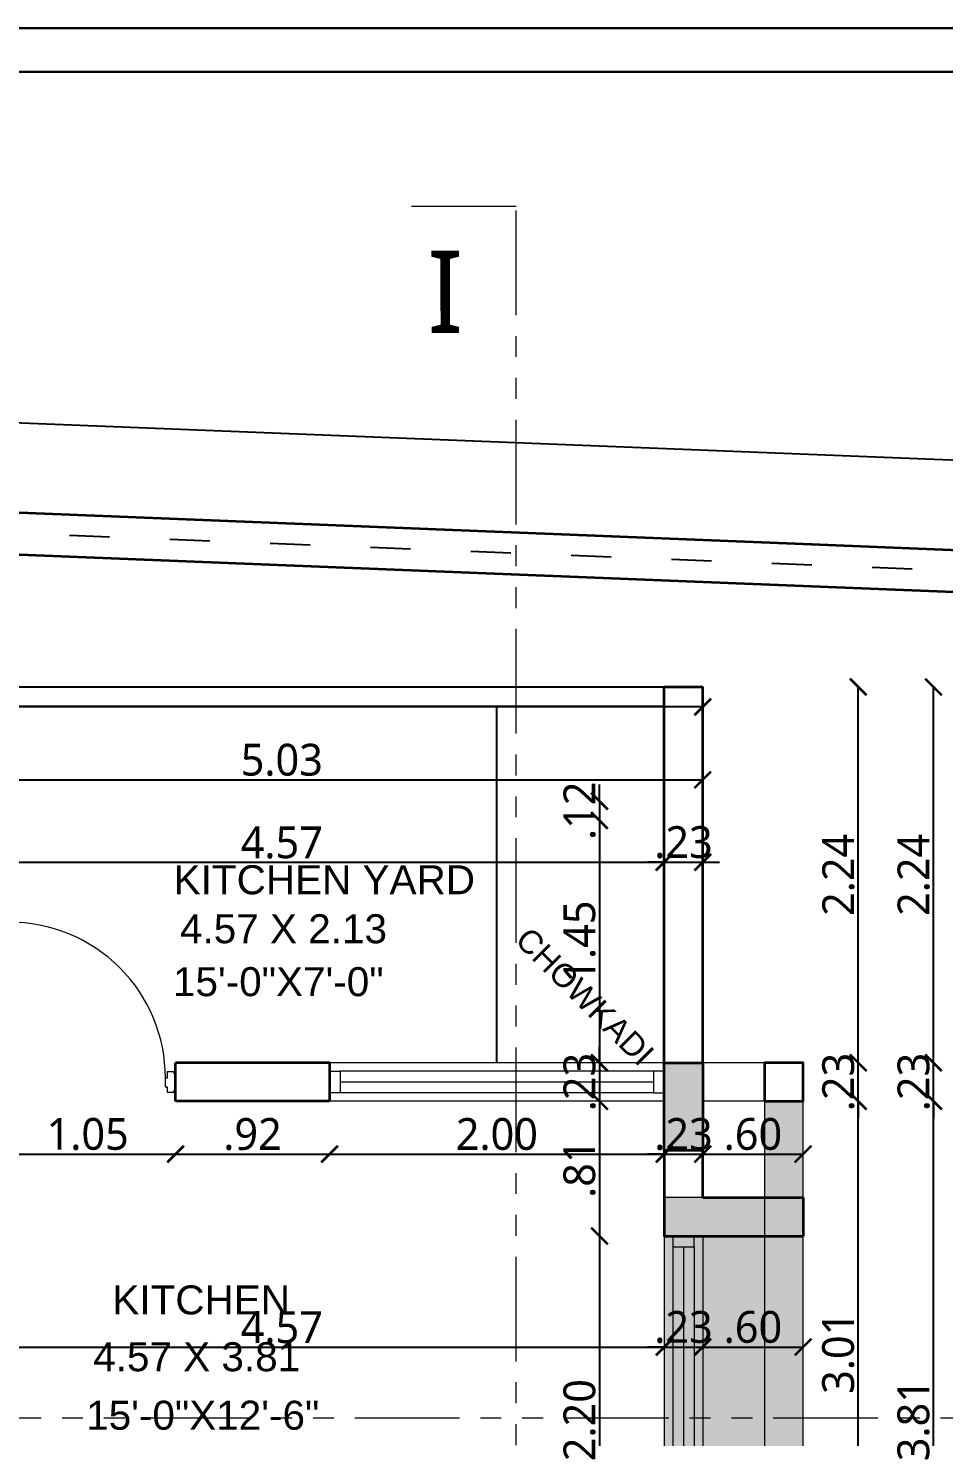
# Model space of a CAD drawing. Extents: x 2450 to 2649, y -7 to 131.
# Drawn here: x 2469.02 to 2474.49, y 68.49 to 76.9 of the extents above; entities that cross this region are included whole.
import ezdxf

# ---------------------------------------------------------------- set-up
doc = ezdxf.new("R2010")
doc.units = 0
doc.header["$MEASUREMENT"] = 0
doc.header["$PDMODE"] = 34
for name, pattern in [('ACAD_ISO03W100', [30, 12, -18]), ('HIDDEN', [0.375, 0.25, -0.125]), ('PHANTOM2', [1.25, 0.625, -0.125, 0.125, -0.125, 0.125, -0.125])]:
    doc.linetypes.add(name, pattern=pattern)
doc.layers.add('BAS LINE', color=130, linetype='Continuous')
for name, color, linetype, lineweight in [('COLUMN', 5, 'Continuous', 35), ('DOOR-WINDOW', 35, 'Continuous', 13), ('DROP', 35, 'Continuous', 13), ('PLOT', 230, 'Continuous', 35), ('SECTION LINE', 3, 'PHANTOM2', 5), ('TEXT-1', 7, 'Continuous', 9), ('WALL', 30, 'Continuous', 35), ('WINDOW-LINE', 25, 'Continuous', 9)]:
    doc.layers.add(name, color=color, linetype=linetype, lineweight=lineweight)
for name, color, linetype, lineweight, true_color in [('COULMN HATCH', 7, 'Continuous', 13, 0xadadad), ('DIM_1', 7, 'Continuous', 13, 0x000000), ('HEATCH LINTELLVL', 7, 'Continuous', 9, 0xcb95cb), ('R.C.C PROJATION', 7, 'HIDDEN', 13, 0xa32900), ('SHEET', 7, 'Continuous', 30, 0x121212), ('WORKING DIM', 7, 'Continuous', 15, 0x292929)]:
    doc.layers.add(name, color=color, linetype=linetype, lineweight=lineweight, true_color=true_color)
doc.layers.add('TALLOS', color=7, linetype='Continuous', true_color=0x763432)
doc.styles.add('AR', font='arial.ttf')
doc.styles.add('ARIAL', font='arial.ttf')
doc.styles.add('COMPLEX', font='complex.shx')
doc.styles.get("Standard").update_dxf_attribs({"font": 'malgunsl.ttf'})
doc.dimstyles.new('2310', dxfattribs={"dimtxt": 0.19, "dimasz": 0.08, "dimexe": 0.18, "dimexo": 0.0625, "dimgap": 0.005, "dimtad": 0, "dimzin": 0, "dimdsep": 46, "dimtxsty": 'AR', "dimblk": 'ARCHTICK', "dimcen": 0.09, "dimse1": 1, "dimse2": 1, "dimaunit": 1, "dimadec": 4, "dimazin": 0, "dimtfac": 1, "dimtofl": 0, "dimtmove": 0, "dimatfit": 3, "dimfxl": 0.18, "dimtolj": 1, "dimtzin": 0, "dimarcsym": 0})
doc.dimstyles.new('R07', dxfattribs={"dimtxt": 0.19, "dimasz": 0.1, "dimexe": 0.18, "dimexo": 0.0625, "dimgap": 0.02, "dimtad": 1, "dimzin": 4, "dimdsep": 46, "dimtxsty": 'Standard', "dimblk": 'ARCHTICK', "dimcen": 0, "dimse1": 1, "dimse2": 1, "dimclrd": 256, "dimclre": 48, "dimclrt": 256, "dimadec": 0, "dimazin": 0, "dimtm": 1e-09, "dimtfac": 1, "dimtix": 1, "dimtmove": 1, "dimatfit": 3, "dimfxl": 0.18, "dimtolj": 1, "dimtzin": 0, "dimlwe": 15, "dimarcsym": 0})

# ---------------------------------------------------------------- blocks, each defined once
blk = doc.blocks.new('_ArchTick')
at = {"color": 0, "linetype": 'ByBlock', "const_width": 0.15}
blk.add_lwpolyline([(-0.5, -0.5), (0.5, 0.5)], dxfattribs=at)
blk = doc.blocks.new('*D3263')
at = {"layer": 'DEFPOINTS', "color": 0, "transparency": 16777216}
for p in [(2452.0549, 74.5585), (2476.1273, 74.255), (2476.101, 73.5958)]:
    blk.add_point(p, dxfattribs=at)
at = {"layer": 'DIM_1', "color": 0, "lineweight": -2, "transparency": 16777216}
for p, q in [((2452.0813, 75.2177), (2463.4105, 74.7641)), ((2476.1273, 74.255), (2464.7981, 74.7085))]:
    blk.add_line(p, q, dxfattribs=at)
at = {"layer": 'DIM_1', "color": 0, "lineweight": -2, "transparency": 16777216, "xscale": 0.08, "yscale": 0.08, "zscale": 0.08}
for p, rotation in [((2452.0813, 75.2177), 177.707262996254), ((2476.1273, 74.255), 357.7072629962539)]:
    blk.add_blockref('_ArchTick', p, dxfattribs=dict(at, rotation=rotation))
at = {"layer": 'DIM_1', "color": 0, "transparency": 16777216, "char_height": 0.19, "attachment_point": 5, "rotation": 357.70726, "style": 'AR'}
for s, insert in [('\\A1;24.07', (2464.1084, 74.8383)), ('\\A1;[78\'-11 1/2"]', (2464.0992, 74.6084))]:
    blk.add_mtext(s, dxfattribs=dict(at, insert=insert))
blk = doc.blocks.new('*U26')
at = {"layer": 'WINDOW-LINE'}
for p, q in [((175536.9, -38809.01), (175536.9, -38730.75)), ((175545.9, -38809.01), (175545.9, -38730.75))]:
    blk.add_line(p, q, dxfattribs=at)
at = {"layer": 'WINDOW-LINE', "color": 35, "true_color": 0x9d754d}
for p, q in [((175538.9, -38806.51), (175538.9, -38733.25)), ((175543.9, -38806.51), (175543.9, -38733.25))]:
    blk.add_line(p, q, dxfattribs=at)
at = {"layer": 'WINDOW-LINE', "color": 4, "true_color": 0x24ffff}
blk.add_line((175541.4, -38806.51), (175541.4, -38733.25), dxfattribs=at)
at = {"layer": 'WINDOW-LINE'}
for points in [[(175536.9, -38730.75), (175545.9, -38730.75), (175545.9, -38730.75), (175536.9, -38730.75)], [(175536.9, -38809.01), (175545.9, -38809.01), (175545.9, -38809.01), (175536.9, -38809.01)]]:
    blk.add_lwpolyline(points, close=True, dxfattribs=at)
at = {"layer": 'WINDOW-LINE', "color": 35, "true_color": 0x9d754d}
for points in [[(175538.9, -38730.75), (175543.9, -38730.75), (175543.9, -38733.25), (175538.9, -38733.25)], [(175538.9, -38809.01), (175543.9, -38809.01), (175543.9, -38806.51), (175538.9, -38806.51)]]:
    blk.add_lwpolyline(points, close=True, dxfattribs=at)
blk = doc.blocks.new('*U15')
at = {"layer": 'DOOR-WINDOW'}
for points in [[(0.0492, 0.954), (0.0492, 0.0263), (0.0605, 0.0263), (0.0605, 0.954), (0.0492, 0.954)], [(0, 0.05), (0, -0.05), (0.0105, -0.05), (0.0105, -0.0625), (0.048, -0.0625), (0.048, -0.0313), (0.0605, -0.0313), (0.0605, 0.025), (0.048, 0.025), (0.048, 0.0625), (0.0105, 0.0625), (0.0105, 0.05)], [(1.05, 0.05), (1.05, -0.05), (1.0395, -0.05), (1.0395, -0.0625), (1.002, -0.0625), (1.002, -0.0313), (0.9895, -0.0313), (0.9895, 0.025), (1.002, 0.025), (1.002, 0.0625), (1.0395, 0.0625), (1.0395, 0.05)]]:
    blk.add_lwpolyline(points, close=True, dxfattribs=at)
blk.add_arc((0.0605, 0.025), 0.929, 360, 90.36666, dxfattribs=at)
blk = doc.blocks.new('*U38')
at = {"layer": 'WINDOW-LINE'}
for p, q in [((175536.9, -38812.92), (175536.9, -38726.84)), ((175545.9, -38812.92), (175545.9, -38726.84))]:
    blk.add_line(p, q, dxfattribs=at)
at = {"layer": 'WINDOW-LINE', "color": 35, "true_color": 0x9d754d}
for p, q in [((175538.9, -38810.42), (175538.9, -38729.34)), ((175543.9, -38810.42), (175543.9, -38729.34))]:
    blk.add_line(p, q, dxfattribs=at)
at = {"layer": 'WINDOW-LINE', "color": 4, "true_color": 0x24ffff}
blk.add_line((175541.4, -38810.42), (175541.4, -38729.34), dxfattribs=at)
at = {"layer": 'WINDOW-LINE'}
for points in [[(175536.9, -38726.84), (175545.9, -38726.84), (175545.9, -38726.84), (175536.9, -38726.84)], [(175536.9, -38812.92), (175545.9, -38812.92), (175545.9, -38812.92), (175536.9, -38812.92)]]:
    blk.add_lwpolyline(points, close=True, dxfattribs=at)
at = {"layer": 'WINDOW-LINE', "color": 35, "true_color": 0x9d754d}
for points in [[(175538.9, -38726.84), (175543.9, -38726.84), (175543.9, -38729.34), (175538.9, -38729.34)], [(175538.9, -38812.92), (175543.9, -38812.92), (175543.9, -38810.42), (175538.9, -38810.42)]]:
    blk.add_lwpolyline(points, close=True, dxfattribs=at)
blk = doc.blocks.new('*D3857')
at = {"layer": 'DEFPOINTS', "color": 0, "transparency": 16777216}
for p in [(2472.8201, 71.918), (2468.2501, 71.6426), (2472.8201, 71.6426)]:
    blk.add_point(p, dxfattribs=at)
at = {"layer": 'WORKING DIM', "lineweight": -2, "transparency": 16777216}
blk.add_line((2468.2501, 71.918), (2472.8201, 71.918), dxfattribs=at)
at = {"layer": 'WORKING DIM', "lineweight": -2, "transparency": 16777216, "xscale": 0.1, "yscale": 0.1, "zscale": 0.1, "rotation": 180}
blk.add_blockref('_ArchTick', (2468.2501, 71.918), dxfattribs=at)
at = {"layer": 'WORKING DIM', "lineweight": -2, "transparency": 16777216, "xscale": 0.1, "yscale": 0.1, "zscale": 0.1}
blk.add_blockref('_ArchTick', (2472.8201, 71.918), dxfattribs=at)
at = {"layer": 'WORKING DIM', "transparency": 16777216, "insert": (2470.5351, 72.0347), "char_height": 0.19, "attachment_point": 5}
blk.add_mtext('\\A1;4.57', dxfattribs=at)
blk = doc.blocks.new('*D3858')
at = {"layer": 'DEFPOINTS', "color": 0, "transparency": 16777216}
for p in [(2473.0501, 71.918), (2472.8201, 71.6426), (2473.0501, 71.6426)]:
    blk.add_point(p, dxfattribs=at)
at = {"layer": 'WORKING DIM', "lineweight": -2, "transparency": 16777216}
for p, q in [((2472.8201, 71.918), (2472.7201, 71.918)), ((2472.8201, 71.918), (2473.0501, 71.918)), ((2473.0501, 71.918), (2473.1501, 71.918))]:
    blk.add_line(p, q, dxfattribs=at)
at = {"layer": 'WORKING DIM', "lineweight": -2, "transparency": 16777216, "xscale": 0.1, "yscale": 0.1, "zscale": 0.1}
blk.add_blockref('_ArchTick', (2472.8201, 71.918), dxfattribs=at)
at = {"layer": 'WORKING DIM', "lineweight": -2, "transparency": 16777216, "xscale": 0.1, "yscale": 0.1, "zscale": 0.1, "rotation": 180}
blk.add_blockref('_ArchTick', (2473.0501, 71.918), dxfattribs=at)
at = {"layer": 'WORKING DIM', "transparency": 16777216, "insert": (2472.9351, 72.0363), "char_height": 0.19, "attachment_point": 5}
blk.add_mtext('\\A1;.23', dxfattribs=at)
blk = doc.blocks.new('*D3864')
at = {"layer": 'DEFPOINTS', "color": 0, "transparency": 16777216}
for p in [(2473.0501, 72.41), (2468.0201, 71.8762), (2473.0501, 71.7612)]:
    blk.add_point(p, dxfattribs=at)
at = {"layer": 'WORKING DIM', "lineweight": -2, "transparency": 16777216}
blk.add_line((2468.0201, 72.41), (2473.0501, 72.41), dxfattribs=at)
at = {"layer": 'WORKING DIM', "lineweight": -2, "transparency": 16777216, "xscale": 0.1, "yscale": 0.1, "zscale": 0.1, "rotation": 180}
blk.add_blockref('_ArchTick', (2468.0201, 72.41), dxfattribs=at)
at = {"layer": 'WORKING DIM', "lineweight": -2, "transparency": 16777216, "xscale": 0.1, "yscale": 0.1, "zscale": 0.1}
blk.add_blockref('_ArchTick', (2473.0501, 72.41), dxfattribs=at)
at = {"layer": 'WORKING DIM', "transparency": 16777216, "insert": (2470.5351, 72.5283), "char_height": 0.19, "attachment_point": 5}
blk.add_mtext('\\A1;5.03', dxfattribs=at)
blk = doc.blocks.new('*D3904')
at = {"layer": 'DEFPOINTS', "color": 0, "transparency": 16777216}
for p in [(2473.7998, 70.4897), (2474.429, 70.4897), (2473.7998, 66.6796)]:
    blk.add_point(p, dxfattribs=at)
at = {"layer": 'WORKING DIM', "lineweight": -2, "transparency": 16777216}
blk.add_line((2474.429, 66.6796), (2474.429, 70.4897), dxfattribs=at)
at = {"layer": 'WORKING DIM', "lineweight": -2, "transparency": 16777216, "xscale": 0.1, "yscale": 0.1, "zscale": 0.1}
for p, rotation in [((2474.429, 70.4897), 90), ((2474.429, 66.6796), 270)]:
    blk.add_blockref('_ArchTick', p, dxfattribs=dict(at, rotation=rotation))
at = {"layer": 'WORKING DIM', "transparency": 16777216, "insert": (2474.3102, 68.5847), "char_height": 0.19, "attachment_point": 5, "rotation": 90}
blk.add_mtext('\\A1;3.81', dxfattribs=at)
blk = doc.blocks.new('*D3905')
at = {"layer": 'DEFPOINTS', "color": 0, "transparency": 16777216}
for p in [(2473.3501, 70.7197), (2473.9793, 70.7197), (2473.3501, 70.4897)]:
    blk.add_point(p, dxfattribs=at)
at = {"layer": 'WORKING DIM', "lineweight": -2, "transparency": 16777216}
for p, q in [((2473.9793, 70.7197), (2473.9793, 70.8197)), ((2473.9793, 70.4897), (2473.9793, 70.7197)), ((2473.9793, 70.4897), (2473.9793, 70.3897))]:
    blk.add_line(p, q, dxfattribs=at)
at = {"layer": 'WORKING DIM', "lineweight": -2, "transparency": 16777216, "xscale": 0.1, "yscale": 0.1, "zscale": 0.1}
for p, rotation in [((2473.9793, 70.7197), 270), ((2473.9793, 70.4897), 90)]:
    blk.add_blockref('_ArchTick', p, dxfattribs=dict(at, rotation=rotation))
at = {"layer": 'WORKING DIM', "transparency": 16777216, "insert": (2473.861, 70.6047), "char_height": 0.19, "attachment_point": 5, "rotation": 90}
blk.add_mtext('\\A1;.23', dxfattribs=at)
blk = doc.blocks.new('*D3906')
at = {"layer": 'DEFPOINTS', "color": 0, "transparency": 16777216}
for p in [(2472.9801, 72.9647), (2473.9793, 72.9647), (2473.3501, 70.7197)]:
    blk.add_point(p, dxfattribs=at)
at = {"layer": 'WORKING DIM', "lineweight": -2, "transparency": 16777216}
blk.add_line((2473.9793, 70.7197), (2473.9793, 72.9647), dxfattribs=at)
at = {"layer": 'WORKING DIM', "lineweight": -2, "transparency": 16777216, "xscale": 0.1, "yscale": 0.1, "zscale": 0.1}
for p, rotation in [((2473.9793, 72.9647), 90), ((2473.9793, 70.7197), 270)]:
    blk.add_blockref('_ArchTick', p, dxfattribs=dict(at, rotation=rotation))
at = {"layer": 'WORKING DIM', "transparency": 16777216, "insert": (2473.8613, 71.8422), "char_height": 0.19, "attachment_point": 5, "rotation": 90}
blk.add_mtext('\\A1;2.24', dxfattribs=at)
blk = doc.blocks.new('*D3912')
at = {"layer": 'DEFPOINTS', "color": 0, "transparency": 16777216}
for p in [(2473.4201, 70.4897), (2473.9793, 70.4897), (2472.8202, 67.4847)]:
    blk.add_point(p, dxfattribs=at)
at = {"layer": 'WORKING DIM', "lineweight": -2, "transparency": 16777216}
blk.add_line((2473.9793, 67.4847), (2473.9793, 70.4897), dxfattribs=at)
at = {"layer": 'WORKING DIM', "lineweight": -2, "transparency": 16777216, "xscale": 0.1, "yscale": 0.1, "zscale": 0.1}
for p, rotation in [((2473.9793, 70.4897), 90), ((2473.9793, 67.4847), 270)]:
    blk.add_blockref('_ArchTick', p, dxfattribs=dict(at, rotation=rotation))
at = {"layer": 'WORKING DIM', "transparency": 16777216, "insert": (2473.8605, 68.9872), "char_height": 0.19, "attachment_point": 5, "rotation": 90}
blk.add_mtext('\\A1;3.01', dxfattribs=at)
blk = doc.blocks.new('*D3914')
at = {"layer": 'DEFPOINTS', "color": 0, "transparency": 16777216}
for p in [(2473.3501, 70.7197), (2474.429, 70.7197), (2473.3501, 70.4897)]:
    blk.add_point(p, dxfattribs=at)
at = {"layer": 'WORKING DIM', "lineweight": -2, "transparency": 16777216}
for p, q in [((2474.429, 70.7197), (2474.429, 70.8197)), ((2474.429, 70.4897), (2474.429, 70.7197)), ((2474.429, 70.4897), (2474.429, 70.3897))]:
    blk.add_line(p, q, dxfattribs=at)
at = {"layer": 'WORKING DIM', "lineweight": -2, "transparency": 16777216, "xscale": 0.1, "yscale": 0.1, "zscale": 0.1}
for p, rotation in [((2474.429, 70.7197), 270), ((2474.429, 70.4897), 90)]:
    blk.add_blockref('_ArchTick', p, dxfattribs=dict(at, rotation=rotation))
at = {"layer": 'WORKING DIM', "transparency": 16777216, "insert": (2474.3107, 70.6047), "char_height": 0.19, "attachment_point": 5, "rotation": 90}
blk.add_mtext('\\A1;.23', dxfattribs=at)
blk = doc.blocks.new('*D3915')
at = {"layer": 'DEFPOINTS', "color": 0, "transparency": 16777216}
for p in [(2473.0501, 72.9647), (2474.429, 72.9647), (2473.0501, 70.7197)]:
    blk.add_point(p, dxfattribs=at)
at = {"layer": 'WORKING DIM', "lineweight": -2, "transparency": 16777216}
blk.add_line((2474.429, 70.7197), (2474.429, 72.9647), dxfattribs=at)
at = {"layer": 'WORKING DIM', "lineweight": -2, "transparency": 16777216, "xscale": 0.1, "yscale": 0.1, "zscale": 0.1}
for p, rotation in [((2474.429, 72.9647), 90), ((2474.429, 70.7197), 270)]:
    blk.add_blockref('_ArchTick', p, dxfattribs=dict(at, rotation=rotation))
at = {"layer": 'WORKING DIM', "transparency": 16777216, "insert": (2474.311, 71.8422), "char_height": 0.19, "attachment_point": 5, "rotation": 90}
blk.add_mtext('\\A1;2.24', dxfattribs=at)
blk = doc.blocks.new('*D3995')
at = {"layer": 'DEFPOINTS', "color": 0, "transparency": 16777216}
for p in [(2472.8201, 72.2826), (2472.4331, 72.1676), (2472.8201, 72.1676)]:
    blk.add_point(p, dxfattribs=at)
at = {"layer": 'WORKING DIM', "lineweight": -2, "transparency": 16777216}
for p, q in [((2472.4331, 72.2826), (2472.4331, 72.3826)), ((2472.4331, 72.2826), (2472.4331, 72.1676)), ((2472.4331, 72.1676), (2472.4331, 72.0676))]:
    blk.add_line(p, q, dxfattribs=at)
at = {"layer": 'WORKING DIM', "lineweight": -2, "transparency": 16777216, "xscale": 0.1, "yscale": 0.1, "zscale": 0.1}
for p, rotation in [((2472.4331, 72.2826), 270), ((2472.4331, 72.1676), 90)]:
    blk.add_blockref('_ArchTick', p, dxfattribs=dict(at, rotation=rotation))
at = {"layer": 'WORKING DIM', "transparency": 16777216, "insert": (2472.3146, 72.2251), "char_height": 0.19, "attachment_point": 5, "rotation": 90}
blk.add_mtext('\\A1;.12', dxfattribs=at)
blk = doc.blocks.new('*D3996')
at = {"layer": 'DEFPOINTS', "color": 0, "transparency": 16777216}
for p in [(2472.8201, 72.1676), (2472.4331, 70.7196), (2472.8202, 70.7196)]:
    blk.add_point(p, dxfattribs=at)
at = {"layer": 'WORKING DIM', "lineweight": -2, "transparency": 16777216}
blk.add_line((2472.4331, 72.1676), (2472.4331, 70.7196), dxfattribs=at)
at = {"layer": 'WORKING DIM', "lineweight": -2, "transparency": 16777216, "xscale": 0.1, "yscale": 0.1, "zscale": 0.1}
for p, rotation in [((2472.4331, 72.1676), 90), ((2472.4331, 70.7196), 270)]:
    blk.add_blockref('_ArchTick', p, dxfattribs=dict(at, rotation=rotation))
at = {"layer": 'WORKING DIM', "transparency": 16777216, "insert": (2472.3143, 71.4436), "char_height": 0.19, "attachment_point": 5, "rotation": 90}
blk.add_mtext('\\A1;1.45', dxfattribs=at)
blk = doc.blocks.new('*D3997')
at = {"layer": 'DEFPOINTS', "color": 0, "transparency": 16777216}
for p in [(2472.8202, 70.7196), (2472.4331, 70.4897), (2472.8201, 70.4897)]:
    blk.add_point(p, dxfattribs=at)
at = {"layer": 'WORKING DIM', "lineweight": -2, "transparency": 16777216}
for p, q in [((2472.4331, 70.7196), (2472.4331, 70.8196)), ((2472.4331, 70.7196), (2472.4331, 70.4897)), ((2472.4331, 70.4897), (2472.4331, 70.3897))]:
    blk.add_line(p, q, dxfattribs=at)
at = {"layer": 'WORKING DIM', "lineweight": -2, "transparency": 16777216, "xscale": 0.1, "yscale": 0.1, "zscale": 0.1}
for p, rotation in [((2472.4331, 70.7196), 270), ((2472.4331, 70.4897), 90)]:
    blk.add_blockref('_ArchTick', p, dxfattribs=dict(at, rotation=rotation))
at = {"layer": 'WORKING DIM', "transparency": 16777216, "insert": (2472.3148, 70.6047), "char_height": 0.19, "attachment_point": 5, "rotation": 90}
blk.add_mtext('\\A1;.23', dxfattribs=at)
blk = doc.blocks.new('*D3998')
at = {"layer": 'DEFPOINTS', "color": 0, "transparency": 16777216}
for p in [(2472.8201, 70.4897), (2472.4331, 69.6847), (2472.9352, 69.6847)]:
    blk.add_point(p, dxfattribs=at)
at = {"layer": 'WORKING DIM', "lineweight": -2, "transparency": 16777216}
blk.add_line((2472.4331, 70.4897), (2472.4331, 69.6847), dxfattribs=at)
at = {"layer": 'WORKING DIM', "lineweight": -2, "transparency": 16777216, "xscale": 0.1, "yscale": 0.1, "zscale": 0.1}
for p, rotation in [((2472.4331, 70.4897), 90), ((2472.4331, 69.6847), 270)]:
    blk.add_blockref('_ArchTick', p, dxfattribs=dict(at, rotation=rotation))
at = {"layer": 'WORKING DIM', "transparency": 16777216, "insert": (2472.3142, 70.0872), "char_height": 0.19, "attachment_point": 5, "rotation": 90}
blk.add_mtext('\\A1;.81', dxfattribs=at)
blk = doc.blocks.new('*D3999')
at = {"layer": 'DEFPOINTS', "color": 0, "transparency": 16777216}
for p in [(2472.9352, 69.6847), (2472.4331, 67.4847), (2472.9351, 67.4847)]:
    blk.add_point(p, dxfattribs=at)
at = {"layer": 'WORKING DIM', "lineweight": -2, "transparency": 16777216}
blk.add_line((2472.4331, 69.6847), (2472.4331, 67.4847), dxfattribs=at)
at = {"layer": 'WORKING DIM', "lineweight": -2, "transparency": 16777216, "xscale": 0.1, "yscale": 0.1, "zscale": 0.1}
for p, rotation in [((2472.4331, 69.6847), 90), ((2472.4331, 67.4847), 270)]:
    blk.add_blockref('_ArchTick', p, dxfattribs=dict(at, rotation=rotation))
at = {"layer": 'WORKING DIM', "transparency": 16777216, "insert": (2472.3148, 68.5847), "char_height": 0.19, "attachment_point": 5, "rotation": 90}
blk.add_mtext('\\A1;2.20', dxfattribs=at)
blk = doc.blocks.new('*D4032')
at = {"layer": 'DEFPOINTS', "color": 0, "transparency": 16777216}
for p in [(2468.8502, 70.4897), (2469.9002, 70.4897), (2469.9002, 70.1742)]:
    blk.add_point(p, dxfattribs=at)
at = {"layer": 'WORKING DIM', "lineweight": -2, "transparency": 16777216}
blk.add_line((2468.8502, 70.1742), (2469.9002, 70.1742), dxfattribs=at)
at = {"layer": 'WORKING DIM', "lineweight": -2, "transparency": 16777216, "xscale": 0.1, "yscale": 0.1, "zscale": 0.1, "rotation": 180}
blk.add_blockref('_ArchTick', (2468.8502, 70.1742), dxfattribs=at)
at = {"layer": 'WORKING DIM', "lineweight": -2, "transparency": 16777216, "xscale": 0.1, "yscale": 0.1, "zscale": 0.1}
blk.add_blockref('_ArchTick', (2469.9002, 70.1742), dxfattribs=at)
at = {"layer": 'WORKING DIM', "transparency": 16777216, "insert": (2469.3752, 70.293), "char_height": 0.19, "attachment_point": 5}
blk.add_mtext('\\A1;1.05', dxfattribs=at)
blk = doc.blocks.new('*D4033')
at = {"layer": 'DEFPOINTS', "color": 0, "transparency": 16777216}
for p in [(2470.8202, 70.6047), (2469.9002, 70.4897), (2470.8202, 70.1742)]:
    blk.add_point(p, dxfattribs=at)
at = {"layer": 'WORKING DIM', "lineweight": -2, "transparency": 16777216}
blk.add_line((2469.9002, 70.1742), (2470.8202, 70.1742), dxfattribs=at)
at = {"layer": 'WORKING DIM', "lineweight": -2, "transparency": 16777216, "xscale": 0.1, "yscale": 0.1, "zscale": 0.1, "rotation": 180}
blk.add_blockref('_ArchTick', (2469.9002, 70.1742), dxfattribs=at)
at = {"layer": 'WORKING DIM', "lineweight": -2, "transparency": 16777216, "xscale": 0.1, "yscale": 0.1, "zscale": 0.1}
blk.add_blockref('_ArchTick', (2470.8202, 70.1742), dxfattribs=at)
at = {"layer": 'WORKING DIM', "transparency": 16777216, "insert": (2470.3602, 70.2924), "char_height": 0.19, "attachment_point": 5}
blk.add_mtext('\\A1;.92', dxfattribs=at)
blk = doc.blocks.new('*D4034')
at = {"layer": 'DEFPOINTS', "color": 0, "transparency": 16777216}
for p in [(2470.8202, 70.6047), (2472.8202, 70.4897), (2472.8202, 70.1742)]:
    blk.add_point(p, dxfattribs=at)
at = {"layer": 'WORKING DIM', "lineweight": -2, "transparency": 16777216}
blk.add_line((2470.8202, 70.1742), (2472.8202, 70.1742), dxfattribs=at)
at = {"layer": 'WORKING DIM', "lineweight": -2, "transparency": 16777216, "xscale": 0.1, "yscale": 0.1, "zscale": 0.1, "rotation": 180}
blk.add_blockref('_ArchTick', (2470.8202, 70.1742), dxfattribs=at)
at = {"layer": 'WORKING DIM', "lineweight": -2, "transparency": 16777216, "xscale": 0.1, "yscale": 0.1, "zscale": 0.1}
blk.add_blockref('_ArchTick', (2472.8202, 70.1742), dxfattribs=at)
at = {"layer": 'WORKING DIM', "transparency": 16777216, "insert": (2471.8202, 70.2925), "char_height": 0.19, "attachment_point": 5}
blk.add_mtext('\\A1;2.00', dxfattribs=at)
blk = doc.blocks.new('*D4035')
at = {"layer": 'DEFPOINTS', "color": 0, "transparency": 16777216}
for p in [(2472.8202, 70.4897), (2473.0501, 70.4897), (2473.0501, 70.1742)]:
    blk.add_point(p, dxfattribs=at)
at = {"layer": 'WORKING DIM', "lineweight": -2, "transparency": 16777216}
for p, q in [((2472.8202, 70.1742), (2472.7202, 70.1742)), ((2472.8202, 70.1742), (2473.0501, 70.1742)), ((2473.0501, 70.1742), (2473.1501, 70.1742))]:
    blk.add_line(p, q, dxfattribs=at)
at = {"layer": 'WORKING DIM', "lineweight": -2, "transparency": 16777216, "xscale": 0.1, "yscale": 0.1, "zscale": 0.1}
blk.add_blockref('_ArchTick', (2472.8202, 70.1742), dxfattribs=at)
at = {"layer": 'WORKING DIM', "lineweight": -2, "transparency": 16777216, "xscale": 0.1, "yscale": 0.1, "zscale": 0.1, "rotation": 180}
blk.add_blockref('_ArchTick', (2473.0501, 70.1742), dxfattribs=at)
at = {"layer": 'WORKING DIM', "transparency": 16777216, "insert": (2472.9352, 70.2925), "char_height": 0.19, "attachment_point": 5}
blk.add_mtext('\\A1;.23', dxfattribs=at)
blk = doc.blocks.new('*D4036')
at = {"layer": 'DEFPOINTS', "color": 0, "transparency": 16777216}
for p in [(2473.0501, 70.4897), (2473.6501, 70.4897), (2473.6501, 70.1742)]:
    blk.add_point(p, dxfattribs=at)
at = {"layer": 'WORKING DIM', "lineweight": -2, "transparency": 16777216}
blk.add_line((2473.0501, 70.1742), (2473.6501, 70.1742), dxfattribs=at)
at = {"layer": 'WORKING DIM', "lineweight": -2, "transparency": 16777216, "xscale": 0.1, "yscale": 0.1, "zscale": 0.1, "rotation": 180}
blk.add_blockref('_ArchTick', (2473.0501, 70.1742), dxfattribs=at)
at = {"layer": 'WORKING DIM', "lineweight": -2, "transparency": 16777216, "xscale": 0.1, "yscale": 0.1, "zscale": 0.1}
blk.add_blockref('_ArchTick', (2473.6501, 70.1742), dxfattribs=at)
at = {"layer": 'WORKING DIM', "transparency": 16777216, "insert": (2473.3501, 70.2925), "char_height": 0.19, "attachment_point": 5}
blk.add_mtext('\\A1;.60', dxfattribs=at)
blk = doc.blocks.new('*D4044')
at = {"layer": 'DEFPOINTS', "color": 0, "transparency": 16777216}
for p in [(2468.2501, 70.4896), (2472.8202, 69.6847), (2472.8202, 69.0217)]:
    blk.add_point(p, dxfattribs=at)
at = {"layer": 'WORKING DIM', "lineweight": -2, "transparency": 16777216}
blk.add_line((2468.2501, 69.0217), (2472.8202, 69.0217), dxfattribs=at)
at = {"layer": 'WORKING DIM', "lineweight": -2, "transparency": 16777216, "xscale": 0.1, "yscale": 0.1, "zscale": 0.1, "rotation": 180}
blk.add_blockref('_ArchTick', (2468.2501, 69.0217), dxfattribs=at)
at = {"layer": 'WORKING DIM', "lineweight": -2, "transparency": 16777216, "xscale": 0.1, "yscale": 0.1, "zscale": 0.1}
blk.add_blockref('_ArchTick', (2472.8202, 69.0217), dxfattribs=at)
at = {"layer": 'WORKING DIM', "transparency": 16777216, "insert": (2470.5352, 69.1383), "char_height": 0.19, "attachment_point": 5}
blk.add_mtext('\\A1;4.57', dxfattribs=at)
blk = doc.blocks.new('*D4045')
at = {"layer": 'DEFPOINTS', "color": 0, "transparency": 16777216}
for p in [(2472.8202, 69.6847), (2473.0502, 69.6847), (2473.0502, 69.0217)]:
    blk.add_point(p, dxfattribs=at)
at = {"layer": 'WORKING DIM', "lineweight": -2, "transparency": 16777216}
for p, q in [((2472.8202, 69.0217), (2472.7202, 69.0217)), ((2472.8202, 69.0217), (2473.0502, 69.0217)), ((2473.0502, 69.0217), (2473.1502, 69.0217))]:
    blk.add_line(p, q, dxfattribs=at)
at = {"layer": 'WORKING DIM', "lineweight": -2, "transparency": 16777216, "xscale": 0.1, "yscale": 0.1, "zscale": 0.1}
blk.add_blockref('_ArchTick', (2472.8202, 69.0217), dxfattribs=at)
at = {"layer": 'WORKING DIM', "lineweight": -2, "transparency": 16777216, "xscale": 0.1, "yscale": 0.1, "zscale": 0.1, "rotation": 180}
blk.add_blockref('_ArchTick', (2473.0502, 69.0217), dxfattribs=at)
at = {"layer": 'WORKING DIM', "transparency": 16777216, "insert": (2472.9352, 69.14), "char_height": 0.19, "attachment_point": 5}
blk.add_mtext('\\A1;.23', dxfattribs=at)
blk = doc.blocks.new('*D4046')
at = {"layer": 'DEFPOINTS', "color": 0, "transparency": 16777216}
for p in [(2473.0502, 69.6847), (2473.6501, 69.6847), (2473.6501, 69.0217)]:
    blk.add_point(p, dxfattribs=at)
at = {"layer": 'WORKING DIM', "lineweight": -2, "transparency": 16777216}
blk.add_line((2473.0502, 69.0217), (2473.6501, 69.0217), dxfattribs=at)
at = {"layer": 'WORKING DIM', "lineweight": -2, "transparency": 16777216, "xscale": 0.1, "yscale": 0.1, "zscale": 0.1, "rotation": 180}
blk.add_blockref('_ArchTick', (2473.0502, 69.0217), dxfattribs=at)
at = {"layer": 'WORKING DIM', "lineweight": -2, "transparency": 16777216, "xscale": 0.1, "yscale": 0.1, "zscale": 0.1}
blk.add_blockref('_ArchTick', (2473.6501, 69.0217), dxfattribs=at)
at = {"layer": 'WORKING DIM', "transparency": 16777216, "insert": (2473.3502, 69.14), "char_height": 0.19, "attachment_point": 5}
blk.add_mtext('\\A1;.60', dxfattribs=at)
blk = doc.blocks.new('*D4104')
at = {"layer": 'DEFPOINTS', "color": 0, "transparency": 16777216}
for p in [(2455.1828, 72.8451), (2473.0501, 72.2826), (2455.1828, 71.7576)]:
    blk.add_point(p, dxfattribs=at)
at = {"layer": 'WORKING DIM', "lineweight": -2, "transparency": 16777216}
blk.add_line((2473.0501, 72.8451), (2455.1828, 72.8451), dxfattribs=at)
at = {"layer": 'WORKING DIM', "lineweight": -2, "transparency": 16777216, "xscale": 0.1, "yscale": 0.1, "zscale": 0.1, "rotation": 180}
blk.add_blockref('_ArchTick', (2455.1828, 72.8451), dxfattribs=at)
at = {"layer": 'WORKING DIM', "lineweight": -2, "transparency": 16777216, "xscale": 0.1, "yscale": 0.1, "zscale": 0.1}
blk.add_blockref('_ArchTick', (2473.0501, 72.8451), dxfattribs=at)
at = {"layer": 'WORKING DIM', "transparency": 16777216, "insert": (2464.1165, 72.9639), "char_height": 0.19, "attachment_point": 5}
blk.add_mtext('\\A1;17.87', dxfattribs=at)
blk = doc.blocks.new('*D4105')
at = {"layer": 'DEFPOINTS', "color": 0, "transparency": 16777216}
for p in [(2473.0501, 72.9647), (2473.0501, 55.6696), (2474.8238, 55.6696)]:
    blk.add_point(p, dxfattribs=at)
at = {"layer": 'WORKING DIM', "lineweight": -2, "transparency": 16777216}
blk.add_line((2474.8238, 72.9647), (2474.8238, 55.6696), dxfattribs=at)
at = {"layer": 'WORKING DIM', "lineweight": -2, "transparency": 16777216, "xscale": 0.1, "yscale": 0.1, "zscale": 0.1}
for p, rotation in [((2474.8238, 72.9647), 90), ((2474.8238, 55.6696), 270)]:
    blk.add_blockref('_ArchTick', p, dxfattribs=dict(at, rotation=rotation))
at = {"layer": 'WORKING DIM', "transparency": 16777216, "insert": (2474.705, 64.3172), "char_height": 0.19, "attachment_point": 5, "rotation": 90}
blk.add_mtext('\\A1;17.30', dxfattribs=at)

msp = doc.modelspace()

# ---------------------------------------------------------------- hatches: boundary and pattern name
at = {"layer": 'COULMN HATCH', "ltscale": 0.001}
h = msp.add_hatch(color=256, dxfattribs=at)
h.dxf.hatch_style = 1
h.paths.add_polyline_path([(2468.0201, 70.9396), (2468.0201, 70.4896), (2468.2501, 70.4896), (2468.2501, 70.9396)])
h.paths.add_polyline_path([(2473.0501, 70.1946), (2472.8201, 70.1946), (2472.8201, 70.7196), (2473.0501, 70.7196)])
h.paths.add_polyline_path([(2463.5601, 70.7196), (2463.5601, 70.4896), (2463.0351, 70.4896), (2463.0351, 70.7196)])
h.paths.add_polyline_path([(2460.5928, 71.1596), (2460.8228, 71.1596), (2460.8228, 70.6346), (2460.5928, 70.6346)])
h.paths.add_polyline_path([(2455.1828, 71.4546), (2455.4128, 71.4546), (2455.4128, 70.9296), (2455.1828, 70.9296)])
h.paths.add_polyline_path([(2472.8201, 67.0496), (2473.0501, 67.0496), (2473.0501, 66.4496), (2472.8201, 66.4496)])
h.paths.add_polyline_path([(2467.7201, 66.4496), (2467.7201, 66.6796), (2468.4701, 66.6796), (2468.4701, 66.4496)])
h.paths.add_polyline_path([(2463.1501, 66.4496), (2462.9201, 66.4496), (2462.9201, 67.1996), (2463.1501, 67.1996)])
h.paths.add_polyline_path([(2460.8228, 66.4496), (2460.5928, 66.4496), (2460.5928, 67.1996), (2460.8228, 67.1996)])
h.paths.add_polyline_path([(2455.1828, 66.6796), (2455.4128, 66.6796), (2455.4128, 66.0796), (2455.1828, 66.0796)])
h.paths.add_polyline_path([(2460.8228, 63.8046), (2460.5928, 63.8046), (2460.5928, 64.5546), (2460.8228, 64.5546)])
h.paths.add_polyline_path([(2455.1828, 64.6296), (2455.4128, 64.6296), (2455.4128, 64.1046), (2455.1828, 64.1046)])
h.paths.add_polyline_path([(2460.5928, 60.2246), (2460.8228, 60.2246), (2460.8228, 59.6246), (2460.5928, 59.6246)])
h.paths.add_polyline_path([(2455.7828, 59.8546), (2455.7828, 59.6246), (2455.1828, 59.6246), (2455.1828, 59.8546)])
h.paths.add_polyline_path([(2470.1301, 61.0796), (2470.1301, 60.8496), (2469.5301, 60.8496), (2469.5301, 61.0796)])
h.paths.add_polyline_path([(2465.2201, 61.0796), (2465.2201, 60.8496), (2464.4701, 60.8496), (2464.4701, 61.0796)])
h.paths.add_polyline_path([(2472.8201, 61.0796), (2473.0501, 61.0796), (2473.0501, 60.5546), (2472.8201, 60.5546)])
h.paths.add_polyline_path([(2469.9001, 56.4996), (2470.1301, 56.4996), (2470.1301, 56.2696), (2469.9001, 56.2696)])
h.paths.add_polyline_path([(2464.4701, 56.8696), (2464.7001, 56.8696), (2464.7001, 56.2696), (2464.4701, 56.2696)])
at = {"layer": 'DROP', "true_color": 0xf8f6b0}
h = msp.add_hatch(color=51, dxfattribs=at)
h.dxf.hatch_style = 1
h.paths.add_polyline_path([(2473.4201, 55.8996), (2473.6501, 55.8996), (2473.6501, 70.4897), (2473.4201, 70.4897)])
at = {"layer": 'HEATCH LINTELLVL', "ltscale": 10}
h = msp.add_hatch(dxfattribs=at)
h.set_pattern_fill('CROSS', color=256, scale=0.323835)
h.set_pattern_definition([(0, (273.01962, 143.54124), (0.080958689, 0.080958689), [0.0404793445, -0.1214380335]), (90, (273.03986, 143.521), (-0.080958689, 0.080958689), [0.0404793445, -0.1214380335])])
h.paths.add_polyline_path([(2472.8201, 60.8496), (2473.6501, 61.0796), (2473.6501, 69.9147), (2472.8201, 69.9147)])

# ---------------------------------------------------------------- linework, layer by layer
at = {"layer": 'BAS LINE', "color": 7, "linetype": 'ACAD_ISO03W100', "lineweight": 25, "ltscale": 0.02}
msp.add_lwpolyline([(2452.0549, 74.5585), (2452.1457, 53.1903), (2462.4469, 53.2098), (2464.1003, 53.2191), (2466.8858, 53.2235), (2467.5572, 53.2181), (2476.0943, 53.066), (2476.101, 73.5958)], close=True, dxfattribs=at)
at = {"layer": 'COLUMN'}
msp.add_lwpolyline([(2473.0501, 70.1946), (2472.8201, 70.1946), (2472.8201, 70.7196), (2473.0501, 70.7196)], close=True, dxfattribs=at)
msp.add_lwpolyline([(2473.0501, 70.1946), (2472.8201, 70.1946), (2472.8201, 70.7196), (2473.0501, 70.7196)], close=True, dxfattribs=at)
at = {"layer": 'DROP'}
for p, q in [((2473.4201, 70.7197), (2473.0501, 70.7196)), ((2473.4201, 70.4897), (2473.0501, 70.4897))]:
    msp.add_line(p, q, dxfattribs=at)
msp.add_lwpolyline([(2473.4201, 55.8996), (2473.6501, 55.8996), (2473.6501, 70.4897), (2473.4201, 70.4897)], close=True, dxfattribs=at)
at = {"layer": 'HEATCH LINTELLVL', "ltscale": 10}
msp.add_lwpolyline([(2472.8201, 60.8496), (2473.6501, 60.8496), (2473.6501, 69.9147), (2472.8201, 69.9147)], close=True, dxfattribs=at)
at = {"layer": 'PLOT', "color": 67, "ltscale": 0.1, "true_color": 0x727430, "flags": 128}
for points in [[(2467.4201, 74.0685), (2473.6501, 73.819)], [(2467.4201, 73.8183), (2473.6501, 73.5688)], [(2473.6501, 73.819), (2476.251, 73.7149), (2476.2443, 53.0633)], [(2473.6501, 73.5688), (2475.9509, 73.4767), (2475.9443, 53.0649)]]:
    msp.add_lwpolyline(points, dxfattribs=at)
at = {"layer": 'R.C.C PROJATION'}
msp.add_line((2473.6501, 60.4796), (2473.6501, 70.4897), dxfattribs=at)
at = {"layer": 'SECTION LINE'}
for points in [[(2471.1105, 51.436), (2471.9351, 51.436), (2471.9351, 75.8357), (2471.2183, 75.8357)], [(2450.9717, 69.4162), (2450.9717, 68.5977), (2477.5815, 68.5977), (2477.5815, 69.3476)]]:
    msp.add_lwpolyline(points, dxfattribs=at)
at = {"layer": 'SHEET', "ltscale": 5}
for points in [[(2450.066, 76.9001), (2450.066, 50.8672), (2486.8802, 50.8672), (2486.8802, 76.9001)], [(2450.3261, 76.64), (2450.3261, 51.1274), (2486.62, 51.1274), (2486.62, 76.64)]]:
    msp.add_lwpolyline(points, close=True, dxfattribs=at)
at = {"layer": 'TALLOS'}
for p, q in [((2468.2501, 72.9647), (2472.8201, 72.9647)), ((2468.2501, 72.8497), (2472.8201, 72.8497)), ((2471.8201, 70.7197), (2471.8201, 72.8497))]:
    msp.add_line(p, q, dxfattribs=at)
at = {"layer": 'WALL'}
for p, q in [((2472.8201, 72.9647), (2473.0501, 72.9647)), ((2472.8201, 70.7197), (2472.8201, 72.9647)), ((2473.0501, 70.7197), (2473.0501, 72.9647)), ((2470.8202, 70.7197), (2469.9002, 70.7197)), ((2469.9002, 70.4897), (2469.9002, 70.7197)), ((2470.8202, 70.7197), (2470.8202, 70.4897)), ((2470.8202, 70.4897), (2469.9002, 70.4897)), ((2473.0502, 69.9147), (2473.0501, 70.1946)), ((2473.0502, 69.9147), (2473.6502, 69.9147)), ((2473.6502, 69.9147), (2473.6502, 69.6847)), ((2473.0502, 69.6847), (2473.6502, 69.6847))]:
    msp.add_line(p, q, dxfattribs=at)
msp.add_lwpolyline([(2473.4201, 70.4897), (2473.6501, 70.4897), (2473.6501, 70.7197), (2473.4201, 70.7197)], close=True, dxfattribs=at)
msp.add_lwpolyline([(2473.0501, 70.1946), (2472.8202, 70.1946), (2472.8202, 69.6847), (2473.0501, 69.6847)], dxfattribs=at)

# ---------------------------------------------------------------- block references
at = {"layer": 'DOOR-WINDOW', "xscale": 0.02555555555552771, "yscale": 0.02555555555552771, "zscale": 0.02555555555552771}
for name, p, rotation in [('*U26', (1481.0344, -4415.4533), 89.99999999999997), ('*U38', (6958.9932, -922.2011), 180)]:
    msp.add_blockref(name, p, dxfattribs=dict(at, rotation=rotation))
at = {"layer": 'WINDOW-LINE'}
msp.add_blockref('*U15', (2468.8502, 70.6047), dxfattribs=at)

# ---------------------------------------------------------------- texts
at = {"layer": 'SECTION LINE', "color": 5, "insert": (2471.6205, 75.5712), "char_height": 0.4914, "width": 0.737178, "attachment_point": 3, "rotation": 0.0594, "style": 'COMPLEX'}
msp.add_mtext('{\\fSegoe UI Light|b0|i0|c0|p34;I}', dxfattribs=at)
at = {"layer": 'TEXT-1', "color": 18, "ltscale": 10, "true_color": 0x000000, "char_height": 0.173107, "width": 1.998194, "attachment_point": 1, "style": 'ARIAL'}
for s, insert in [('\\A1;KITCHEN YARD', (2469.889, 71.8995)), ('\\A1;4.57 X 2.13', (2469.9267, 71.6069)), ('\\A1;KITCHEN ', (2469.5228, 69.3896)), ('\\A1;4.57 X 3.81', (2469.408, 69.0501))]:
    msp.add_mtext(s, dxfattribs=dict(at, insert=insert))
at = {"layer": 'TEXT-1', "color": 18, "ltscale": 10, "true_color": 0x000000, "insert": (2472.0195, 71.5409), "char_height": 0.138486, "width": 1.598555, "attachment_point": 1, "rotation": 315, "style": 'ARIAL'}
msp.add_mtext('\\A1;CHOWKADI', dxfattribs=at)
at = {"layer": 'TEXT-1', "color": 146, "ltscale": 10, "true_color": 0x105689, "char_height": 0.173107, "width": 1.998194, "attachment_point": 1, "style": 'ARIAL'}
for s, insert in [('\\A1;15\'-0"X7\'-0"', (2469.8847, 71.2907)), ('\\A1;15\'-0"X12\'-6"', (2469.366, 68.7008))]:
    msp.add_mtext(s, dxfattribs=dict(at, insert=insert))

# ---------------------------------------------------------------- dimensions: what is measured, and where the dimension line sits
at = {"layer": 'DIM_1'}
dim = msp.add_aligned_dim(p1=(2452.0549, 74.5585), p2=(2476.101, 73.5958), distance=0.6597, dimstyle='2310', override={"dimpost": '\\X'}, dxfattribs=at)
dim.commit()
dim.dimension.update_dxf_attribs({"geometry": '*D3263', "text_midpoint": (2464.1043, 74.7363)})
at = {"layer": 'WORKING DIM'}
for base, p1, p2, picture, middle in [((2455.1828, 72.8451), (2473.0501, 72.2826), (2455.1828, 71.7576), '*D4104', (2464.1165, 72.9639)), ((2473.0501, 72.41), (2468.0201, 71.8762), (2473.0501, 71.7612), '*D3864', (2470.5351, 72.5283)), ((2472.8201, 71.918), (2468.2501, 71.6426), (2472.8201, 71.6426), '*D3857', (2470.5351, 72.0347)), ((2473.0501, 71.918), (2472.8201, 71.6426), (2473.0501, 71.6426), '*D3858', (2472.9351, 72.0363)), ((2470.8202, 70.1742), (2469.9002, 70.4897), (2470.8202, 70.6047), '*D4033', (2470.3602, 70.2924)), ((2472.8202, 70.1742), (2470.8202, 70.6047), (2472.8202, 70.4897), '*D4034', (2471.8202, 70.2925)), ((2472.8202, 69.0217), (2468.2501, 70.4896), (2472.8202, 69.6847), '*D4044', (2470.5352, 69.1383)), ((2469.9002, 70.1742), (2468.8502, 70.4897), (2469.9002, 70.4897), '*D4032', (2469.3752, 70.293)), ((2473.0501, 70.1742), (2472.8202, 70.4897), (2473.0501, 70.4897), '*D4035', (2472.9352, 70.2925)), ((2473.6501, 70.1742), (2473.0501, 70.4897), (2473.6501, 70.4897), '*D4036', (2473.3501, 70.2925)), ((2473.0502, 69.0217), (2472.8202, 69.6847), (2473.0502, 69.6847), '*D4045', (2472.9352, 69.14)), ((2473.6501, 69.0217), (2473.0502, 69.6847), (2473.6501, 69.6847), '*D4046', (2473.3502, 69.14))]:
    dim = msp.add_linear_dim(base=base, p1=p1, p2=p2, dimstyle='R07', override={"dimpost": '\\X'}, dxfattribs=at)
    dim.commit()
    dim.dimension.update_dxf_attribs({"geometry": picture, "text_midpoint": middle})
for base, p1, p2, picture, middle in [((2473.97931, 72.96468), (2473.35008, 70.71971), (2472.98008, 72.96468), '*D3906', (2473.86134, 71.84219)), ((2474.42899, 72.96468), (2473.05008, 70.71971), (2473.05008, 72.96468), '*D3915', (2474.31102, 71.84219)), ((2474.8238, 55.6696), (2473.0501, 72.9647), (2473.0501, 55.6696), '*D4105', (2474.705, 64.3172)), ((2472.4330550435, 72.1675702717), (2472.8200772379, 72.2825702717), (2472.8200772379, 72.1675702717), '*D3995', (2472.31456762, 72.2250702717)), ((2472.4331, 70.7196), (2472.8201, 72.1676), (2472.8202, 70.7196), '*D3996', (2472.3143, 71.4436)), ((2472.4331, 70.4897), (2472.8202, 70.7196), (2472.8201, 70.4897), '*D3997', (2472.3148, 70.6047)), ((2473.9793, 70.7197), (2473.3501, 70.4897), (2473.3501, 70.7197), '*D3905', (2473.861, 70.6047)), ((2474.429, 70.7197), (2473.3501, 70.4897), (2473.3501, 70.7197), '*D3914', (2474.3107, 70.6047)), ((2472.4330550435, 69.684676346), (2472.8200772379, 70.489676346), (2472.9352364108, 69.684676346), '*D3998', (2472.3142447104, 70.087176346)), ((2473.97931, 70.48971), (2472.82024, 67.48468), (2473.42008, 70.48971), '*D3912', (2473.8605, 68.98719)), ((2474.429, 70.4897), (2473.7998, 66.6796), (2473.7998, 70.4897), '*D3904', (2474.3102, 68.5847)), ((2472.4331, 67.4847), (2472.9352, 69.6847), (2472.9351, 67.4847), '*D3999', (2472.3148, 68.5847))]:
    dim = msp.add_linear_dim(base=base, p1=p1, p2=p2, angle=90, dimstyle='R07', override={"dimpost": '\\X'}, dxfattribs=at)
    dim.commit()
    dim.dimension.update_dxf_attribs({"geometry": picture, "text_midpoint": middle})

doc.saveas('drawing.dxf')
